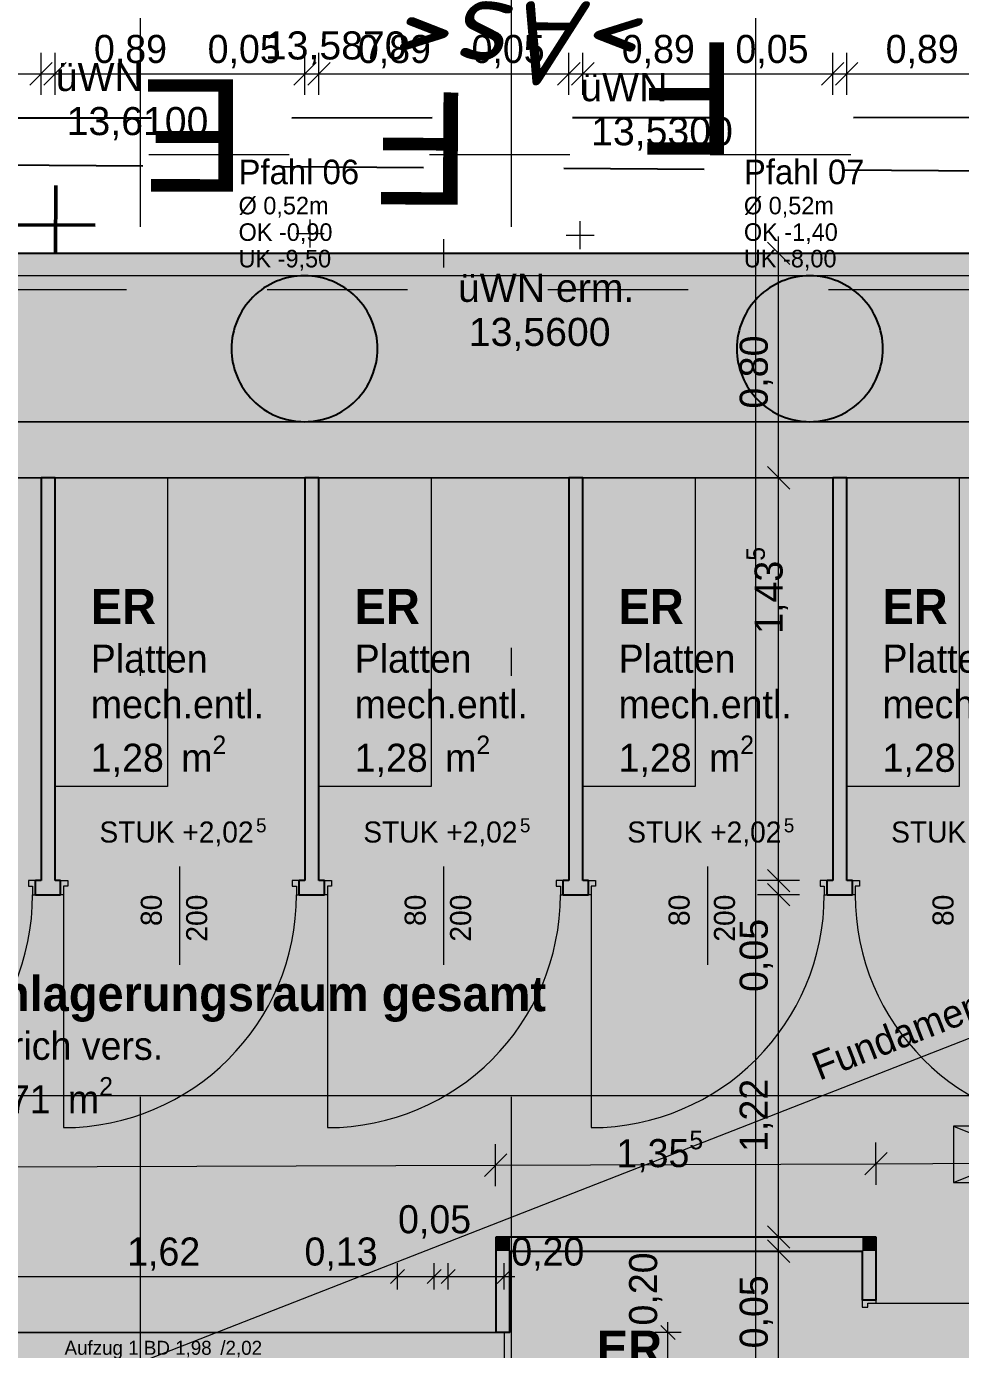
# Model space of a CAD drawing. Header units: metres. Extents: x -14 to 130, y -38 to 4.
# Drawn here: x 9.403 to 12.73, y -3.906 to 0.808 of the extents above; entities that cross this region are included whole.
import ezdxf

# ---------------------------------------------------------------- set-up
doc = ezdxf.new("R2010")
doc.units = ezdxf.units.M
doc.header["$MEASUREMENT"] = 0
for name, pattern in [('Schnittlinie', [0.006, 0.003, -0.0015, 0, -0.0015]), ('Strichlinie eng', [0.002, 0.0015, -0.0005]), ('Untersicht', [0.001, 0.0005, -0.0005])]:
    doc.linetypes.add(name, pattern=pattern)
for name, color, linetype in [('-1._KG PP_3_111 Bohrpfahl - ReGeBe', 7, 'Continuous'), ('-1._KG PP_3_111 Wand Aussen - Bohrpfahlwand 80', 7, 'Continuous'), ('-1._KG PP_3_120 Wand Innen tragend', 7, 'Continuous'), ('-1._KG PP_3_130 Wand Innen', 7, 'Continuous'), ('-1._KG PP_3_210 Decke', 7, 'Continuous'), ('-1._KG PP_3_220 Bodenaufbau', 7, 'Continuous'), ('-1._KG PP_3_270 Deckendurchbruchsymbol', 7, 'Continuous'), ('-1._KG PP_3_520 Fixeinbauten', 7, 'Continuous'), ('-1._KG PP_3_810 Raum', 7, 'Continuous'), ('-1._KG PP_3_851 Marker Schnitt', 7, 'Continuous'), ('-1._KG PP_3_910 Allgemein Lageplan Höhen', 7, 'Continuous'), ('-1._KG PP_3_950 Polierplan Bemaßung', 7, 'Continuous'), ('-1._KG PP_3_Bemaßen_Sperrmaß 2D', 7, 'Continuous'), ('-1._KG PP_3_Fernmeldewesen_Fernmeldekabel', 7, 'Continuous'), ('-1._KG PP_3_Fernmeldewesen_Fernmeldekabel_Signatur', 7, 'Continuous'), ('-1._KG PP_3_Gelände_Beschriftung Gelände', 7, 'Continuous'), ('-1._KG PP_3_Gelände_Geländepunkt', 7, 'Continuous'), ('-1._KG PP_3_Kataster Grenzen_Grundstücksgrenze', 7, 'Continuous'), ('-1._KG PP_3_Kataster Grenzpunkte_Grenzpunkt (GP) Hausecke_Kennzeichen', 7, 'Continuous'), ('-1._KG PP_3_Neubau_840 Baulinien', 7, 'Continuous'), ('-1._KG PP_3_Strom_Stromkabel', 7, 'Continuous')]:
    doc.layers.add(name, color=color, linetype=linetype)
doc.styles.add('ERSTELLTER_STIL_1', font='arial.ttf')
doc.styles.add('ERSTELLTER_STIL_2', font='isocpeur.ttf')
doc.styles.add('ERSTELLTER_STIL_5', font='')
doc.styles.add('ERSTELLTER_STIL_9', font='')
doc.styles.get('ERSTELLTER_STIL_5').set_extended_font_data('Eurostile')
doc.styles.get('ERSTELLTER_STIL_9').set_extended_font_data('Eurostile', bold=True)
doc.linetypes.add('GAS', pattern='A,0,[1,415_260415_PP_VA_1_2 -1 KG1.Shx,S=0.186508,R=0,X=0,Y=0],-26.5,0', length=26.5)
doc.linetypes.add('Grenze Grundstück', pattern='A,0,[2,415_260415_PP_VA_1_2 -1 KG1.Shx,S=0.00031746,R=0,X=0,Y=0],-0.04,0', length=0.04)

msp = doc.modelspace()

# ---------------------------------------------------------------- hatches: boundary and pattern name
at = {"layer": '-1._KG PP_3_111 Bohrpfahl - ReGeBe', "linetype": 'Continuous', "lineweight": 13, "true_color": 0x3f7f02}
for points in [[(10.1335, -0.3399, 0.414214), (10.3935, -0.5999, 0.414214), (10.6535, -0.3399, 0.414214), (10.3935, -0.0799, 0.414214)], [(11.9335, -0.3399, 0.414214), (12.1935, -0.5999, 0.414214), (12.4535, -0.3399, 0.414214), (12.1935, -0.0799, 0.414214)]]:
    msp.add_hatch(color=76, dxfattribs=at).paths.add_polyline_path(points)
at = {"layer": '-1._KG PP_3_111 Wand Aussen - Bohrpfahlwand 80', "linetype": 'Continuous', "lineweight": 13, "true_color": 0xaa6446}
msp.add_hatch(color=25, dxfattribs=at).paths.add_polyline_path([(1.0654, 0), (1.0654, -0.08), (1.3934, -0.08), (3.1933, -0.08), (4.9932, -0.08), (4.9938, -0.08), (6.793, -0.08), (6.794, -0.08), (8.5929, -0.08), (8.5935, -0.0799), (8.5941, -0.08), (10.3928, -0.08), (10.3935, -0.0799), (10.3942, -0.08), (12.1927, -0.08), (12.1935, -0.0799), (12.1943, -0.08), (13.9925, -0.08), (13.9935, -0.0799), (13.9945, -0.08), (15.505, -0.08), (15.505, 0)])
at = {"layer": '-1._KG PP_3_111 Wand Aussen - Bohrpfahlwand 80', "linetype": 'Continuous', "lineweight": 13, "true_color": 0x3f7f02}
for points in [[(1.0654, -0.08), (1.0654, -0.6), (15.505, -0.6), (15.505, -0.08), (13.9945, -0.08), (14.0608, -0.0887), (14.1235, -0.1147), (14.1773, -0.156), (14.2187, -0.2099), (14.2446, -0.2726), (14.2535, -0.3399), (14.2446, -0.4072), (14.2187, -0.4699), (14.1773, -0.5237), (14.1235, -0.565), (14.0608, -0.591), (13.9935, -0.5999), (13.9262, -0.591), (13.8635, -0.565), (13.8096, -0.5237), (13.7683, -0.4699), (13.7424, -0.4072), (13.7335, -0.3399), (13.7424, -0.2726), (13.7683, -0.2099), (13.8096, -0.156), (13.8635, -0.1147), (13.9262, -0.0887), (13.9925, -0.08), (12.1943, -0.08), (12.2608, -0.0887), (12.3235, -0.1147), (12.3773, -0.156), (12.4187, -0.2099), (12.4446, -0.2726), (12.4535, -0.3399), (12.4446, -0.4072), (12.4187, -0.4699), (12.3773, -0.5237), (12.3235, -0.5651), (12.2608, -0.591), (12.1935, -0.5999), (12.1262, -0.591), (12.0635, -0.5651), (12.0096, -0.5237), (11.9683, -0.4699), (11.9424, -0.4072), (11.9335, -0.3399), (11.9424, -0.2726), (11.9683, -0.2099), (12.0096, -0.156), (12.0635, -0.1147), (12.1262, -0.0887), (12.1927, -0.08), (10.3942, -0.08), (10.4608, -0.0888), (10.5235, -0.1147), (10.5773, -0.1561), (10.6187, -0.2099), (10.6446, -0.2726), (10.6535, -0.3399), (10.6446, -0.4072), (10.6187, -0.4699), (10.5773, -0.5238), (10.5235, -0.5651), (10.4608, -0.591), (10.3935, -0.5999), (10.3262, -0.591), (10.2635, -0.5651), (10.2096, -0.5238), (10.1683, -0.4699), (10.1424, -0.4072), (10.1335, -0.3399), (10.1424, -0.2726), (10.1683, -0.2099), (10.2096, -0.1561), (10.2635, -0.1147), (10.3262, -0.0888), (10.3928, -0.08), (8.5941, -0.08), (8.6608, -0.0888), (8.7235, -0.1148), (8.7773, -0.1561), (8.8187, -0.2099), (8.8446, -0.2726), (8.8535, -0.3399), (8.8446, -0.4072), (8.8187, -0.4699), (8.7773, -0.5238), (8.7235, -0.5651), (8.6608, -0.5911), (8.5935, -0.5999), (8.5262, -0.5911), (8.4635, -0.5651), (8.4096, -0.5238), (8.3683, -0.4699), (8.3424, -0.4072), (8.3335, -0.3399), (8.3424, -0.2726), (8.3683, -0.2099), (8.4096, -0.1561), (8.4635, -0.1148), (8.5262, -0.0888), (8.5929, -0.08), (6.794, -0.08), (6.8608, -0.0888), (6.9235, -0.1148), (6.9773, -0.1561), (7.0187, -0.2099), (7.0446, -0.2726), (7.0535, -0.3399), (7.0446, -0.4072), (7.0187, -0.4699), (6.9773, -0.5238), (6.9235, -0.5651), (6.8608, -0.5911), (6.7935, -0.5999), (6.7262, -0.5911), (6.6635, -0.5651), (6.6096, -0.5238), (6.5683, -0.4699), (6.5424, -0.4072), (6.5335, -0.3399), (6.5424, -0.2726), (6.5683, -0.2099), (6.6096, -0.1561), (6.6635, -0.1148), (6.7262, -0.0888), (6.793, -0.08), (4.9938, -0.08), (5.0608, -0.0888), (5.1235, -0.1148), (5.1773, -0.1561), (5.2187, -0.21), (5.2446, -0.2727), (5.2535, -0.34), (5.2446, -0.4072), (5.2187, -0.47), (5.1773, -0.5238), (5.1235, -0.5651), (5.0608, -0.5911), (4.9935, -0.6), (4.9262, -0.5911), (4.8635, -0.5651), (4.8096, -0.5238), (4.7683, -0.47), (4.7424, -0.4072), (4.7335, -0.34), (4.7424, -0.2727), (4.7683, -0.21), (4.8096, -0.1561), (4.8635, -0.1148), (4.9262, -0.0888), (4.9932, -0.08), (3.1937, -0.08), (3.2608, -0.0888), (3.3235, -0.1148), (3.3773, -0.1561), (3.4187, -0.21), (3.4446, -0.2727), (3.4535, -0.34), (3.4446, -0.4073), (3.4187, -0.47), (3.3773, -0.5238), (3.3235, -0.5651), (3.2608, -0.5911), (3.1935, -0.6), (3.1262, -0.5911), (3.0635, -0.5651), (3.0096, -0.5238), (2.9683, -0.47), (2.9424, -0.4073), (2.9335, -0.34), (2.9424, -0.2727), (2.9683, -0.21), (3.0096, -0.1561), (3.0635, -0.1148), (3.1262, -0.0888), (3.1933, -0.08), (1.3936, -0.08), (1.4608, -0.0888), (1.5235, -0.1148), (1.5773, -0.1561), (1.6187, -0.21), (1.6446, -0.2727), (1.6535, -0.34), (1.6446, -0.4073), (1.6187, -0.47), (1.5773, -0.5238), (1.5235, -0.5652), (1.4608, -0.5911), (1.3935, -0.6), (1.3262, -0.5911), (1.2635, -0.5652), (1.2096, -0.5238), (1.1683, -0.47), (1.1424, -0.4073), (1.1335, -0.34), (1.1424, -0.2727), (1.1683, -0.21), (1.2096, -0.1561), (1.2635, -0.1148), (1.3262, -0.0888), (1.3934, -0.08)], [(15.505, -0.6), (1.0654, -0.6), (1.0654, -0.8), (15.505, -0.8)]]:
    msp.add_hatch(color=76, dxfattribs=at).paths.add_polyline_path(points)
at = {"layer": '-1._KG PP_3_120 Wand Innen tragend', "linetype": 'Continuous', "lineweight": 13, "true_color": 0x3f7f02}
for points in [[(10.905, -3.845), (8.925, -3.845), (8.925, -4.045), (10.905, -4.045)], [(10.905, -4.045), (11.105, -4.045), (11.105, -3.845)], [(10.905, -3.845), (10.905, -4.045), (11.105, -3.845)]]:
    msp.add_hatch(color=76, dxfattribs=at).paths.add_polyline_path(points)
at = {"layer": '-1._KG PP_3_130 Wand Innen', "linetype": 'Continuous', "lineweight": 0, "true_color": 0x373737}
for points in [[(9.455, -0.8), (9.455, -2.235), (9.505, -2.235), (9.505, -0.8)], [(10.395, -0.8), (10.395, -2.235), (10.445, -2.235), (10.445, -0.8)], [(11.335, -0.8), (11.335, -2.235), (11.385, -2.235), (11.385, -0.8)], [(12.275, -0.8), (12.275, -2.235), (12.325, -2.235), (12.325, -0.8)], [(9.435, -2.285), (9.525, -2.285), (9.525, -2.235), (9.435, -2.235)], [(10.375, -2.285), (10.465, -2.285), (10.465, -2.235), (10.375, -2.235)], [(11.315, -2.285), (11.405, -2.285), (11.405, -2.235), (11.315, -2.235)], [(12.255, -2.285), (12.345, -2.285), (12.345, -2.235), (12.255, -2.235)], [(11.075, -3.555), (11.125, -3.555), (11.075, -3.505)], [(11.125, -3.505), (11.075, -3.505), (11.125, -3.555)], [(11.125, -3.555), (12.38, -3.555), (12.38, -3.505), (11.125, -3.505)], [(12.38, -3.555), (12.43, -3.505), (12.38, -3.505)], [(12.38, -3.555), (12.43, -3.555), (12.43, -3.505)], [(11.075, -3.555), (11.075, -3.845), (11.125, -3.845), (11.125, -3.555)], [(12.38, -3.555), (12.38, -3.73), (12.43, -3.73), (12.43, -3.555)]]:
    msp.add_hatch(color=250, dxfattribs=at).paths.add_polyline_path(points)
at = {"layer": '-1._KG PP_3_Gelände_Beschriftung Gelände', "linetype": 'Continuous', "lineweight": 0, "true_color": 0x060c00}
h = msp.add_hatch(color=98, dxfattribs=at)
h.paths.add_polyline_path([(0.6022, -0.6), (0.6319, -8.705), (5.625, -8.705), (5.625, -3.705), (8.725, -3.705), (8.725, -5.925), (8.925, -5.925), (8.925, -5.905), (9.105, -5.905), (9.105, -4.225), (10.725, -4.225), (10.725, -5.905), (10.905, -5.905), (10.905, -6.225), (12.425, -6.225), (12.425, -9.355), (15.32, -9.355), (15.32, -8.955), (18.3552, -8.955), (18.383, -0.6)])
h.paths.add_polyline_path([(1.4029, -0.8), (1.4029, -1.4), (0.8029, -1.4), (0.8029, -0.8)], flags=0)
h.paths.add_polyline_path([(17.5774, -2.893), (17.5774, -2.293), (18.1774, -2.293), (18.1774, -2.893)], flags=0)

# ---------------------------------------------------------------- linework, layer by layer
at = {"layer": '-1._KG PP_3_111 Bohrpfahl - ReGeBe', "color": 7, "linetype": 'Continuous', "lineweight": 25, "ltscale": 1000, "flags": 128}
for points in [[(10.1335, -0.3399, 0.414214), (10.3935, -0.5999, 0.414214), (10.6535, -0.3399, 0.414214), (10.3935, -0.0799, 0.414214)], [(11.9335, -0.3399, 0.414214), (12.1935, -0.5999, 0.414214), (12.4535, -0.3399, 0.414214), (12.1935, -0.0799, 0.414214)]]:
    msp.add_lwpolyline(points, format="xyb", close=True, dxfattribs=at)
at = {"layer": '-1._KG PP_3_111 Wand Aussen - Bohrpfahlwand 80', "color": 7, "linetype": 'Continuous', "lineweight": 13, "ltscale": 1000}
for p, q in [((10.3928, -0.08), (8.5941, -0.08)), ((12.1927, -0.08), (10.3942, -0.08)), ((13.9925, -0.08), (12.1943, -0.08))]:
    msp.add_line(p, q, dxfattribs=at)
at = {"layer": '-1._KG PP_3_111 Wand Aussen - Bohrpfahlwand 80', "color": 7, "linetype": 'Continuous', "lineweight": 18, "ltscale": 1000}
msp.add_line((1.0654, -0.6), (15.505, -0.6), dxfattribs=at)
at = {"layer": '-1._KG PP_3_111 Wand Aussen - Bohrpfahlwand 80', "color": 7, "linetype": 'Continuous', "lineweight": 13, "ltscale": 1000, "flags": 128}
msp.add_lwpolyline([(15.505, 0), (1.0654, 0)], dxfattribs=at)
at = {"layer": '-1._KG PP_3_111 Wand Aussen - Bohrpfahlwand 80', "color": 7, "linetype": 'Continuous', "lineweight": 18, "ltscale": 1000, "flags": 128}
msp.add_lwpolyline([(1.0654, -0.8), (15.505, -0.8)], dxfattribs=at)
at = {"layer": '-1._KG PP_3_120 Wand Innen tragend', "color": 7, "linetype": 'Continuous', "lineweight": 18, "ltscale": 1000, "flags": 128}
for points in [[(11.105, -3.845), (8.925, -3.845)], [(11.105, -3.845), (11.105, -4.045)]]:
    msp.add_lwpolyline(points, dxfattribs=at)
at = {"layer": '-1._KG PP_3_130 Wand Innen', "color": 7, "linetype": 'Continuous', "lineweight": 13, "ltscale": 1000}
for p, q in [((9.95, -2.535), (9.95, -2.185)), ((10.89, -2.535), (10.89, -2.185)), ((11.83, -2.535), (11.83, -2.185)), ((9.435, -2.235), (9.41, -2.235)), ((9.41, -2.235), (9.41, -2.255)), ((9.41, -2.255), (9.425, -2.255)), ((9.425, -2.255), (9.425, -2.285)), ((9.435, -2.285), (9.435, -2.235)), ((9.525, -2.235), (9.55, -2.235)), ((9.525, -2.285), (9.525, -2.235)), ((9.55, -2.255), (9.535, -2.255)), ((9.535, -2.255), (9.535, -2.285)), ((9.55, -2.235), (9.55, -2.255)), ((10.375, -2.235), (10.35, -2.235)), ((10.35, -2.235), (10.35, -2.255)), ((10.35, -2.255), (10.365, -2.255)), ((10.365, -2.255), (10.365, -2.285)), ((10.375, -2.285), (10.375, -2.235)), ((10.465, -2.235), (10.49, -2.235)), ((10.465, -2.285), (10.465, -2.235)), ((10.49, -2.255), (10.475, -2.255)), ((10.475, -2.255), (10.475, -2.285)), ((10.49, -2.235), (10.49, -2.255)), ((11.315, -2.235), (11.29, -2.235)), ((11.29, -2.235), (11.29, -2.255)), ((11.29, -2.255), (11.305, -2.255)), ((11.305, -2.255), (11.305, -2.285)), ((11.315, -2.285), (11.315, -2.235)), ((11.405, -2.235), (11.43, -2.235)), ((11.405, -2.285), (11.405, -2.235)), ((11.43, -2.255), (11.415, -2.255)), ((11.415, -2.255), (11.415, -2.285)), ((11.43, -2.235), (11.43, -2.255)), ((12.255, -2.235), (12.23, -2.235)), ((12.23, -2.235), (12.23, -2.255)), ((12.23, -2.255), (12.245, -2.255)), ((12.245, -2.255), (12.245, -2.285)), ((12.255, -2.285), (12.255, -2.235)), ((12.345, -2.235), (12.37, -2.235)), ((12.345, -2.285), (12.345, -2.235)), ((12.37, -2.255), (12.355, -2.255)), ((12.355, -2.255), (12.355, -2.285)), ((12.37, -2.235), (12.37, -2.255)), ((9.425, -2.285), (9.435, -2.285)), ((9.535, -2.285), (9.525, -2.285)), ((9.535, -2.285), (9.535, -3.115)), ((10.365, -2.285), (10.375, -2.285)), ((10.475, -2.285), (10.465, -2.285)), ((10.475, -2.285), (10.475, -3.115)), ((11.305, -2.285), (11.315, -2.285)), ((11.415, -2.285), (11.405, -2.285)), ((11.415, -2.285), (11.415, -3.115)), ((12.245, -2.285), (12.255, -2.285)), ((12.355, -2.285), (12.345, -2.285)), ((12.38, -3.73), (12.38, -3.755)), ((12.43, -3.73), (12.38, -3.73)), ((12.38, -3.755), (12.4, -3.755)), ((12.4, -3.755), (12.4, -3.74)), ((12.4, -3.74), (12.43, -3.74)), ((12.43, -3.74), (12.43, -3.73)), ((12.43, -3.74), (13.26, -3.74))]:
    msp.add_line(p, q, dxfattribs=at)
at = {"layer": '-1._KG PP_3_130 Wand Innen', "color": 7, "linetype": 'Continuous', "lineweight": 25, "ltscale": 1000}
for p, q in [((9.435, -2.285), (9.435, -2.235)), ((9.435, -2.285), (9.435, -2.235)), ((9.435, -2.285), (9.435, -2.235)), ((9.525, -2.285), (9.525, -2.235)), ((9.525, -2.285), (9.525, -2.235)), ((9.525, -2.285), (9.525, -2.235)), ((10.375, -2.285), (10.375, -2.235)), ((10.375, -2.285), (10.375, -2.235)), ((10.375, -2.285), (10.375, -2.235)), ((10.465, -2.285), (10.465, -2.235)), ((10.465, -2.285), (10.465, -2.235)), ((10.465, -2.285), (10.465, -2.235)), ((11.315, -2.285), (11.315, -2.235)), ((11.315, -2.285), (11.315, -2.235)), ((11.315, -2.285), (11.315, -2.235)), ((11.405, -2.285), (11.405, -2.235)), ((11.405, -2.285), (11.405, -2.235)), ((11.405, -2.285), (11.405, -2.235)), ((12.255, -2.285), (12.255, -2.235)), ((12.255, -2.285), (12.255, -2.235)), ((12.255, -2.285), (12.255, -2.235)), ((12.345, -2.285), (12.345, -2.235)), ((12.345, -2.285), (12.345, -2.235)), ((12.345, -2.285), (12.345, -2.235)), ((12.43, -3.73), (12.38, -3.73)), ((12.43, -3.73), (12.38, -3.73)), ((12.43, -3.73), (12.38, -3.73))]:
    msp.add_line(p, q, dxfattribs=at)
at = {"layer": '-1._KG PP_3_130 Wand Innen', "color": 7, "linetype": 'Continuous', "lineweight": 25, "ltscale": 1000, "flags": 128}
for points in [[(9.455, -0.8), (9.455, -2.235)], [(9.505, -0.8), (9.455, -0.8)], [(9.505, -2.235), (9.505, -0.8)], [(10.395, -0.8), (10.395, -2.235)], [(10.445, -0.8), (10.395, -0.8)], [(10.445, -2.235), (10.445, -0.8)], [(11.335, -0.8), (11.335, -2.235)], [(11.385, -0.8), (11.335, -0.8)], [(11.385, -2.235), (11.385, -0.8)], [(12.275, -0.8), (12.275, -2.235)], [(12.325, -0.8), (12.275, -0.8)], [(12.325, -2.235), (12.325, -0.8)], [(9.455, -2.235), (9.435, -2.235)], [(9.525, -2.235), (9.505, -2.235)], [(10.395, -2.235), (10.375, -2.235)], [(10.465, -2.235), (10.445, -2.235)], [(11.335, -2.235), (11.315, -2.235)], [(11.405, -2.235), (11.385, -2.235)], [(12.275, -2.235), (12.255, -2.235)], [(12.345, -2.235), (12.325, -2.235)], [(9.435, -2.285), (9.525, -2.285)], [(10.375, -2.285), (10.465, -2.285)], [(11.315, -2.285), (11.405, -2.285)], [(12.255, -2.285), (12.345, -2.285)], [(11.075, -3.505), (11.075, -3.555)], [(12.38, -3.505), (11.075, -3.505)], [(12.43, -3.505), (12.38, -3.505)], [(12.43, -3.73), (12.43, -3.505)], [(11.075, -3.555), (11.075, -3.845)], [(11.125, -3.555), (12.38, -3.555)], [(11.125, -3.845), (11.125, -3.555)], [(12.38, -3.555), (12.38, -3.73)], [(11.125, -3.845), (11.075, -3.845)]]:
    msp.add_lwpolyline(points, dxfattribs=at)
at = {"layer": '-1._KG PP_3_130 Wand Innen', "color": 7, "linetype": 'Continuous', "lineweight": 13, "ltscale": 1000}
for centre, start, end in [((8.595, -2.285), 270, 0), ((9.535, -2.285), 270, 0), ((10.475, -2.285), 270, 0), ((11.415, -2.285), 270, 0), ((13.185, -2.285), 180, 270), ((12.43, -3.74), 270, 0)]:
    msp.add_arc(centre, 0.83, start, end, dxfattribs=at)
at = {"layer": '-1._KG PP_3_210 Decke', "color": 7, "linetype": 'Untersicht', "lineweight": 13, "ltscale": 1000, "true_color": 0xf4f4f4, "flags": 128}
msp.add_lwpolyline([(12.76, -0.13), (8.925, -0.13), (8.925, -4.045), (10.905, -4.045), (10.905, -6.045), (15.32, -6.045), (15.32, -3.11)], dxfattribs=at)
at = {"layer": '-1._KG PP_3_220 Bodenaufbau', "color": 7, "linetype": 'Continuous', "lineweight": 18, "ltscale": 1000, "flags": 128}
msp.add_lwpolyline([(3.815, -0.8), (3.815, -1.965), (0.8072, -1.965), (0.8312, -8.5021), (0.8312, -8.505), (5.425, -8.505), (5.425, -3.505), (8.925, -3.505), (8.925, -3.845), (11.105, -3.845), (11.105, -6.225), (15.12, -6.225), (15.12, -8.955), (18.1552, -8.955), (18.1754, -2.893), (17.5774, -2.893), (17.5774, -2.293), (18.1774, -2.293), (18.1824, -0.8)], close=True, dxfattribs=at)
at = {"layer": '-1._KG PP_3_270 Deckendurchbruchsymbol', "color": 7, "linetype": 'Strichlinie eng', "lineweight": 13, "ltscale": 1000}
for p, q in [((12.705, -3.31), (13.205, -3.11)), ((12.705, -3.11), (13.205, -3.31))]:
    msp.add_line(p, q, dxfattribs=at)
at = {"layer": '-1._KG PP_3_270 Deckendurchbruchsymbol', "color": 7, "linetype": 'Strichlinie eng', "lineweight": 13, "ltscale": 1000, "flags": 128}
msp.add_lwpolyline([(13.205, -3.31), (13.205, -3.11), (12.705, -3.11), (12.705, -3.31)], close=True, dxfattribs=at)
at = {"layer": '-1._KG PP_3_520 Fixeinbauten', "color": 8, "linetype": 'Continuous', "lineweight": 13, "ltscale": 1000, "flags": 128}
for points in [[(9.905, -0.8), (9.905, -1.9), (9.505, -1.9), (9.505, -0.8)], [(10.845, -0.8), (10.845, -1.9), (10.445, -1.9), (10.445, -0.8)], [(11.785, -0.8), (11.785, -1.9), (11.385, -1.9), (11.385, -0.8)], [(12.725, -0.8), (12.725, -1.9), (12.325, -1.9), (12.325, -0.8)]]:
    msp.add_lwpolyline(points, close=True, dxfattribs=at)
at = {"layer": '-1._KG PP_3_851 Marker Schnitt', "color": 7, "linetype": 'Schnittlinie', "lineweight": 13, "ltscale": 1000}
for p, q in [((9.8079, 3.0949), (9.8079, -11.7)), ((11.13, 3.0949), (11.13, -5.7741))]:
    msp.add_line(p, q, dxfattribs=at)
at = {"layer": '-1._KG PP_3_910 Allgemein Lageplan Höhen', "color": 7, "linetype": 'Continuous', "lineweight": 13, "ltscale": 1000}
for p, q in [((9.5075, 0.0511), (9.5075, 0.1511)), ((9.4575, 0.1011), (9.5575, 0.1011)), ((10.4135, 0.0206), (10.4135, 0.1206)), ((11.3757, 0.0148), (11.3757, 0.1148)), ((10.3635, 0.0706), (10.4635, 0.0706)), ((11.3257, 0.0648), (11.4257, 0.0648))]:
    msp.add_line(p, q, dxfattribs=at)
at = {"layer": '-1._KG PP_3_910 Allgemein Lageplan Höhen', "color": 190, "linetype": 'Continuous', "lineweight": 0, "ltscale": 1000, "true_color": 0x9900ff}
for p, q in [((10.89, -0.05), (10.89, 0.05)), ((10.84, 0), (10.94, 0))]:
    msp.add_line(p, q, dxfattribs=at)
at = {"layer": '-1._KG PP_3_Bemaßen_Sperrmaß 2D', "color": 5, "linetype": 'GAS', "lineweight": 0, "ltscale": 1000}
for p, q in [((12, 3), (12, -36)), ((-1.5, 0), (21, 0)), ((-1.5, -3), (21, -3))]:
    msp.add_line(p, q, dxfattribs=at)
at = {"layer": '-1._KG PP_3_Fernmeldewesen_Fernmeldekabel', "color": 7, "linetype": 'Untersicht', "lineweight": 25, "ltscale": 1000}
for p, q in [((22.8486, 0.4898), (-0.2913, 0.4754)), ((13.8176, 0.2868), (-0.0132, 0.3703))]:
    msp.add_line(p, q, dxfattribs=at)
at = {"layer": '-1._KG PP_3_Gelände_Beschriftung Gelände', "color": 7, "linetype": 'Continuous', "lineweight": 13, "ltscale": 1000, "true_color": 0xf4f4f4, "flags": 128}
msp.add_lwpolyline([(0.6022, -0.6), (0.6319, -8.705), (5.625, -8.705), (5.625, -3.705), (8.725, -3.705), (8.725, -5.925), (8.925, -5.925), (8.925, -5.905), (9.105, -5.905), (9.105, -4.225), (10.725, -4.225), (10.725, -5.905), (10.905, -5.905), (10.905, -6.225), (12.425, -6.225), (12.425, -9.355), (15.32, -9.355), (15.32, -8.955), (18.3552, -8.955), (18.383, -0.6)], close=True, dxfattribs=at)
at = {"layer": '-1._KG PP_3_Gelände_Geländepunkt', "color": 7, "linetype": 'Continuous', "lineweight": 50, "ltscale": 1000}
for p, q in [((9.5081, 0.2411), (9.507, -0.0003)), ((9.3675, 0.1018), (9.6475, 0.1005))]:
    msp.add_line(p, q, dxfattribs=at)
at = {"layer": '-1._KG PP_3_Kataster Grenzen_Grundstücksgrenze', "color": 8, "linetype": 'Continuous', "lineweight": 13, "ltscale": 1000}
msp.add_line((0.12, 0), (14.91, -0.0004), dxfattribs=at)
at = {"layer": '-1._KG PP_3_Kataster Grenzpunkte_Grenzpunkt (GP) Hausecke_Kennzeichen', "color": 6, "linetype": 'Continuous', "lineweight": 13, "ltscale": 1000, "true_color": 0xfb02fe}
for p, q in [((9.455, 0.5645), (9.455, 0.7145)), ((9.505, 0.5645), (9.505, 0.7145)), ((10.395, 0.5645), (10.395, 0.7145)), ((10.445, 0.5645), (10.445, 0.7145)), ((11.335, 0.5645), (11.335, 0.7145)), ((11.385, 0.5645), (11.385, 0.7145)), ((12.275, 0.5645), (12.275, 0.7145)), ((12.325, 0.5645), (12.325, 0.7145)), ((9.495, 0.6795), (9.415, 0.5995)), ((9.545, 0.6795), (9.465, 0.5995)), ((10.435, 0.6795), (10.355, 0.5995)), ((10.485, 0.6795), (10.405, 0.5995)), ((11.375, 0.6795), (11.295, 0.5995)), ((11.425, 0.6795), (11.345, 0.5995)), ((12.315, 0.6795), (12.235, 0.5995)), ((12.365, 0.6795), (12.285, 0.5995)), ((8.565, 0.6395), (9.455, 0.6395)), ((9.455, 0.6395), (9.505, 0.6395)), ((9.505, 0.6395), (10.395, 0.6395)), ((10.395, 0.6395), (10.445, 0.6395)), ((10.445, 0.6395), (11.335, 0.6395)), ((11.335, 0.6395), (11.385, 0.6395)), ((11.385, 0.6395), (12.275, 0.6395)), ((12.275, 0.6395), (12.325, 0.6395)), ((12.325, 0.6395), (13.215, 0.6395)), ((12.0822, 0), (12.0822, 0.06)), ((12.1572, 0), (12.0072, 0)), ((12.1222, -0.04), (12.0422, 0.04)), ((12.0822, -0.8), (12.0822, 0)), ((12.1572, -0.8), (12.0072, -0.8)), ((12.0422, -0.76), (12.1222, -0.84)), ((12.0822, -2.235), (12.0822, -0.8)), ((12.0422, -2.195), (12.1222, -2.275)), ((12.1572, -2.235), (12.0072, -2.235)), ((12.0422, -2.245), (12.1222, -2.325)), ((12.0822, -2.285), (12.0822, -2.235)), ((12.1572, -2.285), (12.0072, -2.285)), ((12.0822, -3.505), (12.0822, -2.285)), ((11.0743, -3.3235), (11.0738, -3.1735)), ((12.4689, -3.2034), (12.3892, -3.2837)), ((12.4293, -3.3185), (12.4288, -3.1685)), ((8.9241, -3.2564), (11.0741, -3.2485)), ((11.1139, -3.2084), (11.0342, -3.2887)), ((11.0741, -3.2485), (12.429, -3.2435)), ((12.429, -3.2435), (13.949, -3.238)), ((12.0422, -3.465), (12.1222, -3.545)), ((12.1572, -3.505), (12.0072, -3.505)), ((12.0422, -3.515), (12.1222, -3.595)), ((12.0822, -3.555), (12.0822, -3.505)), ((12.1572, -3.555), (12.0072, -3.555)), ((12.0822, -4.765), (12.0822, -3.555))]:
    msp.add_line(p, q, dxfattribs=at)
at = {"layer": '-1._KG PP_3_Kataster Grenzpunkte_Grenzpunkt (GP) Hausecke_Kennzeichen', "color": 7, "linetype": 'Continuous', "lineweight": 13, "ltscale": 1000}
msp.add_line((9.105, -4.225), (18.383, -0.6), dxfattribs=at)
at = {"layer": '-1._KG PP_3_Kataster Grenzpunkte_Grenzpunkt (GP) Hausecke_Kennzeichen', "color": 76, "linetype": 'Continuous', "lineweight": 13, "ltscale": 1000, "true_color": 0x3f7f02}
for p, q in [((10.75, -3.62), (10.7, -3.67)), ((10.725, -3.6919), (10.725, -3.5981)), ((10.88, -3.62), (10.83, -3.67)), ((10.855, -3.6919), (10.855, -3.5981)), ((10.93, -3.62), (10.88, -3.67)), ((10.905, -3.6919), (10.905, -3.5981)), ((11.08, -3.67), (11.13, -3.62)), ((11.105, -3.6919), (11.105, -3.5981)), ((9.105, -3.645), (10.725, -3.645)), ((10.725, -3.645), (10.855, -3.645)), ((10.855, -3.645), (10.905, -3.645)), ((10.905, -3.645), (11.105, -3.645)), ((11.105, -3.645), (11.1425, -3.645)), ((11.6883, -3.845), (11.6883, -3.8075)), ((11.7352, -3.845), (11.6414, -3.845)), ((11.7133, -3.87), (11.6633, -3.82)), ((11.6883, -4.045), (11.6883, -3.845))]:
    msp.add_line(p, q, dxfattribs=at)
at = {"layer": '-1._KG PP_3_Neubau_840 Baulinien', "color": 1, "linetype": 'Continuous', "lineweight": 25, "ltscale": 1000, "true_color": 0xfb0106, "flags": 128}
msp.add_lwpolyline([(-3.9335, 0.0223), (0, 0), (18.985, 0), (22.8486, -0.0032)], dxfattribs=at)
at = {"layer": '-1._KG PP_3_Neubau_840 Baulinien', "color": 76, "linetype": 'Grenze Grundstück', "lineweight": 13, "ltscale": 1000, "true_color": 0x3f7f02, "flags": 128}
msp.add_lwpolyline([(0, -0.0002), (18.985, -0.0012), (18.935, -15), (18.9, -21.365), (18.85, -31.325), (0.0665, -34.0269), (0.065, -21.365), (0.055, -15)], close=True, dxfattribs=at)
at = {"layer": '-1._KG PP_3_Strom_Stromkabel', "color": 7, "linetype": 'Untersicht', "lineweight": 13, "ltscale": 1000}
msp.add_line((15.339, 0.349), (9.188, 0.3517), dxfattribs=at)

# ---------------------------------------------------------------- texts
at = {"layer": '-1._KG PP_3_130 Wand Innen', "color": 7, "linetype": 'Continuous', "lineweight": 13, "attachment_point": 9, "style": 'ERSTELLTER_STIL_5'}
for s, insert, char_height in [('\\A1;{\\pqr;\\pt0;\\fEurostile|b0|i0|c0|p0;\\W1.000000;STUK +2,02}', (10.2122, -2.1132), 0.075), ('\\A1;{\\pqr;\\pt0;\\fEurostile|b0|i0|c0|p0;\\W1.000000;5}', (10.2582, -2.0636), 0.05), ('\\A1;{\\pqr;\\pt0;\\fEurostile|b0|i0|c0|p0;\\W1.000000;STUK +2,02}', (11.1522, -2.1132), 0.075), ('\\A1;{\\pqr;\\pt0;\\fEurostile|b0|i0|c0|p0;\\W1.000000;5}', (11.1982, -2.0636), 0.05), ('\\A1;{\\pqr;\\pt0;\\fEurostile|b0|i0|c0|p0;\\W1.000000;STUK +2,02}', (12.0922, -2.1132), 0.075), ('\\A1;{\\pqr;\\pt0;\\fEurostile|b0|i0|c0|p0;\\W1.000000;5}', (12.1382, -2.0636), 0.05), ('\\A1;{\\pqr;\\pt0;\\fEurostile|b0|i0|c0|p0;\\W1.000000;STUK +2,02}', (13.0322, -2.1132), 0.075)]:
    msp.add_mtext(s, dxfattribs=dict(at, insert=insert, char_height=char_height))
at = {"layer": '-1._KG PP_3_130 Wand Innen', "color": 7, "linetype": 'Continuous', "lineweight": 13, "char_height": 0.075, "attachment_point": 9, "rotation": 90, "style": 'ERSTELLTER_STIL_5'}
for s, insert in [('\\A1;{\\pqr;\\pt0;\\fEurostile|b0|i0|c0|p0;\\W1.000000;80}', (9.8864, -2.285)), ('\\A1;{\\pqr;\\pt0;\\fEurostile|b0|i0|c0|p0;\\W1.000000;200}', (10.048, -2.285)), ('\\A1;{\\pqr;\\pt0;\\fEurostile|b0|i0|c0|p0;\\W1.000000;80}', (10.8264, -2.285)), ('\\A1;{\\pqr;\\pt0;\\fEurostile|b0|i0|c0|p0;\\W1.000000;200}', (10.988, -2.285)), ('\\A1;{\\pqr;\\pt0;\\fEurostile|b0|i0|c0|p0;\\W1.000000;80}', (11.7664, -2.285)), ('\\A1;{\\pqr;\\pt0;\\fEurostile|b0|i0|c0|p0;\\W1.000000;200}', (11.928, -2.285)), ('\\A1;{\\pqr;\\pt0;\\fEurostile|b0|i0|c0|p0;\\W1.000000;80}', (12.7064, -2.285))]:
    msp.add_mtext(s, dxfattribs=dict(at, insert=insert))
at = {"layer": '-1._KG PP_3_220 Bodenaufbau', "color": 7, "linetype": 'Continuous', "lineweight": 13, "insert": (10.1847, 0.4198), "char_height": 0.4, "attachment_point": 4, "rotation": 179.9747, "style": 'ERSTELLTER_STIL_1'}
msp.add_mtext('\\A1;{\\pql;\\fArial|b0|i0|c0|p0;\\W1.000000;E}', dxfattribs=at)
at = {"layer": '-1._KG PP_3_270 Deckendurchbruchsymbol', "color": 1, "linetype": 'Continuous', "lineweight": 0, "insert": (9.9029, -3.9395), "char_height": 0.05, "attachment_point": 8, "style": 'ERSTELLTER_STIL_5'}
msp.add_mtext('\\A1;{\\pqc;\\pt0;\\fEurostile|b0|i0|c0|p0;\\W1.000000;Aufzug 1 BD 1,98\\fEurostile|b0|i0|c0|p0;\\W1.000000;\\A1{\\H.66x;\\S^  ;}\\fEurostile|b0|i0|c0|p0;\\W1.000000; /2,02\\fEurostile|b0|i0|c0|p0;\\W1.000000;\\A1{\\H.66x;\\S^  ;}\\fEurostile|b0|i0|c0|p0;\\W1.000000;\\fEurostile|b0|i0|c0|p0;\\W1.000000;\\A1{\\H.66x;\\S^  ;}}', dxfattribs=at)
at = {"layer": '-1._KG PP_3_810 Raum', "color": 7, "linetype": 'Continuous', "lineweight": 13, "attachment_point": 1}
for s, insert, char_height, style in [('\\A1;{\\pql;\\pt0;\\fEurostile|b1|i0|c0|p0;\\W1.000000;ER}', (9.6323, -1.1956), 0.125, 'ERSTELLTER_STIL_9'), ('\\A1;{\\pql;\\pt0;\\fEurostile|b1|i0|c0|p0;\\W1.000000;ER}', (10.5723, -1.1956), 0.125, 'ERSTELLTER_STIL_9'), ('\\A1;{\\pql;\\pt0;\\fEurostile|b1|i0|c0|p0;\\W1.000000;ER}', (11.5123, -1.1956), 0.125, 'ERSTELLTER_STIL_9'), ('\\A1;{\\pql;\\pt0;\\fEurostile|b1|i0|c0|p0;\\W1.000000;ER}', (12.4523, -1.1956), 0.125, 'ERSTELLTER_STIL_9'), ('\\A1;{\\pql;\\pt0;\\fEurostile|b0|i0|c0|p0;\\W1.000000;Platten}', (9.6323, -1.3941), 0.1, 'ERSTELLTER_STIL_5'), ('\\A1;{\\pql;\\pt0;\\fEurostile|b0|i0|c0|p0;\\W1.000000;Platten}', (10.5723, -1.3941), 0.1, 'ERSTELLTER_STIL_5'), ('\\A1;{\\pql;\\pt0;\\fEurostile|b0|i0|c0|p0;\\W1.000000;Platten}', (11.5123, -1.3941), 0.1, 'ERSTELLTER_STIL_5'), ('\\A1;{\\pql;\\pt0;\\fEurostile|b0|i0|c0|p0;\\W1.000000;Platten}', (12.4523, -1.3941), 0.1, 'ERSTELLTER_STIL_5'), ('\\A1;{\\pql;\\pt0;\\fEurostile|b0|i0|c0|p0;\\W1.000000;mech.entl.}', (9.6323, -1.5566), 0.1, 'ERSTELLTER_STIL_5'), ('\\A1;{\\pql;\\pt0;\\fEurostile|b0|i0|c0|p0;\\W1.000000;mech.entl.}', (10.5723, -1.5566), 0.1, 'ERSTELLTER_STIL_5'), ('\\A1;{\\pql;\\pt0;\\fEurostile|b0|i0|c0|p0;\\W1.000000;mech.entl.}', (11.5123, -1.5566), 0.1, 'ERSTELLTER_STIL_5'), ('\\A1;{\\pql;\\pt0;\\fEurostile|b0|i0|c0|p0;\\W1.000000;mech.entl.}', (12.4523, -1.5566), 0.1, 'ERSTELLTER_STIL_5'), ('\\A1;{\\pql;\\pt0,0.05;\\fEurostile|b0|i0|c0|p0;\\W1.000000;1,28\\fEurostile|b0|i0|c0|p0;\\W1.000000;\\A1{\\H.66x;\\S^  ;}\\fEurostile|b0|i0|c0|p0;\\W1.000000; m\\fEurostile|b0|i0|c0|p0;\\W1.000000;\\A1{\\H.66x;\\S2^  ;}}', (9.6323, -1.7181), 0.1, 'ERSTELLTER_STIL_5'), ('\\A1;{\\pql;\\pt0,0.05;\\fEurostile|b0|i0|c0|p0;\\W1.000000;1,28\\fEurostile|b0|i0|c0|p0;\\W1.000000;\\A1{\\H.66x;\\S^  ;}\\fEurostile|b0|i0|c0|p0;\\W1.000000; m\\fEurostile|b0|i0|c0|p0;\\W1.000000;\\A1{\\H.66x;\\S2^  ;}}', (10.5723, -1.7181), 0.1, 'ERSTELLTER_STIL_5'), ('\\A1;{\\pql;\\pt0,0.05;\\fEurostile|b0|i0|c0|p0;\\W1.000000;1,28\\fEurostile|b0|i0|c0|p0;\\W1.000000;\\A1{\\H.66x;\\S^  ;}\\fEurostile|b0|i0|c0|p0;\\W1.000000; m\\fEurostile|b0|i0|c0|p0;\\W1.000000;\\A1{\\H.66x;\\S2^  ;}}', (11.5123, -1.7181), 0.1, 'ERSTELLTER_STIL_5'), ('\\A1;{\\pql;\\pt0,0.05;\\fEurostile|b0|i0|c0|p0;\\W1.000000;1,28\\fEurostile|b0|i0|c0|p0;\\W1.000000;\\A1{\\H.66x;\\S^  ;}\\fEurostile|b0|i0|c0|p0;\\W1.000000; m\\fEurostile|b0|i0|c0|p0;\\W1.000000;\\A1{\\H.66x;\\S2^  ;}}', (12.4523, -1.7181), 0.1, 'ERSTELLTER_STIL_5'), ('\\A1;{\\pql;\\pt0;\\fEurostile|b1|i0|c0|p0;\\W1.000000;Einlagerungsraum gesamt}', (9.1546, -2.575), 0.125, 'ERSTELLTER_STIL_9'), ('\\A1;{\\pql;\\pt0;\\fEurostile|b0|i0|c0|p0;\\W1.000000;Estrich vers.}', (9.1546, -2.7734), 0.1, 'ERSTELLTER_STIL_5'), ('\\A1;{\\pql;\\pt0,0.05;\\fEurostile|b0|i0|c0|p0;\\W1.000000;68,71\\fEurostile|b0|i0|c0|p0;\\W1.000000;\\A1{\\H.66x;\\S^  ;}\\fEurostile|b0|i0|c0|p0;\\W1.000000; m\\fEurostile|b0|i0|c0|p0;\\W1.000000;\\A1{\\H.66x;\\S2^  ;}}', (9.1546, -2.9349), 0.1, 'ERSTELLTER_STIL_5'), ('\\A1;{\\pql;\\pt0;\\fEurostile|b1|i0|c0|p0;\\W1.000000;ER}', (11.4348, -3.8381), 0.125, 'ERSTELLTER_STIL_9')]:
    msp.add_mtext(s, dxfattribs=dict(at, insert=insert, char_height=char_height, style=style))
at = {"layer": '-1._KG PP_3_910 Allgemein Lageplan Höhen', "color": 7, "linetype": 'Continuous', "lineweight": 13, "char_height": 0.1, "attachment_point": 1, "style": 'ERSTELLTER_STIL_1'}
for s, insert in [('\\A1;{\\pql;\\fArial|b0|i0|c0|p0;\\W1.000000; 13,5870}', (10.2135, 0.7906)), ('\\A1;{\\pql;\\fArial|b0|i0|c0|p0;\\W1.000000;üWN}', (9.5075, 0.6783)), ('\\A1;{\\pql;\\fArial|b0|i0|c0|p0;\\W1.000000;üWN}', (11.3757, 0.642)), ('\\A1;{\\pql;\\fArial|b0|i0|c0|p0;\\W1.000000; 13,6100}', (9.5075, 0.5211)), ('\\A1;{\\pql;\\fArial|b0|i0|c0|p0;\\W1.000000; 13,5300}', (11.3757, 0.4848))]:
    msp.add_mtext(s, dxfattribs=dict(at, insert=insert))
at = {"layer": '-1._KG PP_3_910 Allgemein Lageplan Höhen', "color": 190, "linetype": 'Continuous', "lineweight": 0, "true_color": 0x9900ff, "char_height": 0.1, "attachment_point": 1, "style": 'ERSTELLTER_STIL_1'}
for s, insert in [('\\A1;{\\pql;\\fArial|b0|i0|c0|p0;\\W1.000000;üWN erm.}', (10.94, -0.0729)), ('\\A1;{\\pql;\\fArial|b0|i0|c0|p0;\\W1.000000; 13,5600}', (10.94, -0.23))]:
    msp.add_mtext(s, dxfattribs=dict(at, insert=insert))
at = {"layer": '-1._KG PP_3_950 Polierplan Bemaßung', "color": 6, "linetype": 'Continuous', "lineweight": 13, "true_color": 0xfb02fe, "char_height": 0.1, "width": 0.306373, "attachment_point": 7, "style": 'ERSTELLTER_STIL_5'}
for s, insert in [('\\A1;{\\pql;\\fEurostile|b0|i0|c0|p0;\\W1.000000;0,89}', (9.6436, 0.6595)), ('\\A1;{\\pql;\\fEurostile|b0|i0|c0|p0;\\W1.000000;0,05}', (10.0486, 0.6595)), ('\\A1;{\\pql;\\fEurostile|b0|i0|c0|p0;\\W1.000000;0,89}', (10.5836, 0.6595)), ('\\A1;{\\pql;\\fEurostile|b0|i0|c0|p0;\\W1.000000;0,05}', (10.9886, 0.6595)), ('\\A1;{\\pql;\\fEurostile|b0|i0|c0|p0;\\W1.000000;0,89}', (11.5236, 0.6595)), ('\\A1;{\\pql;\\fEurostile|b0|i0|c0|p0;\\W1.000000;0,05}', (11.9286, 0.6595)), ('\\A1;{\\pql;\\fEurostile|b0|i0|c0|p0;\\W1.000000;0,89}', (12.4636, 0.6595))]:
    msp.add_mtext(s, dxfattribs=dict(at, insert=insert))
at = {"layer": '-1._KG PP_3_950 Polierplan Bemaßung', "color": 6, "linetype": 'Continuous', "lineweight": 13, "true_color": 0xfb02fe, "char_height": 0.1, "width": 0.306373, "attachment_point": 7, "rotation": 90, "style": 'ERSTELLTER_STIL_5'}
for s, insert in [('\\A1;{\\pql;\\fEurostile|b0|i0|c0|p0;\\W1.000000;0,80}', (12.0622, -0.5532)), ('\\A1;{\\pql;\\fEurostile|b0|i0|c0|p0;\\W1.000000;0,05}', (12.0622, -2.6314)), ('\\A1;{\\pql;\\fEurostile|b0|i0|c0|p0;\\W1.000000;1,22}', (12.0622, -3.2014)), ('\\A1;{\\pql;\\fEurostile|b0|i0|c0|p0;\\W1.000000;0,05}', (12.0622, -3.9014))]:
    msp.add_mtext(s, dxfattribs=dict(at, insert=insert))
at = {"layer": '-1._KG PP_3_950 Polierplan Bemaßung', "color": 76, "linetype": 'Continuous', "lineweight": 13, "true_color": 0x3f7f02, "char_height": 0.1, "width": 0.306373, "attachment_point": 7, "style": 'ERSTELLTER_STIL_5'}
for s, insert in [('\\A1;{\\pql;\\fEurostile|b0|i0|c0|p0;\\W1.000000;0,05}', (10.7268, -3.51)), ('\\A1;{\\pql;\\fEurostile|b0|i0|c0|p0;\\W1.000000;1,62}', (9.7618, -3.625)), ('\\A1;{\\pql;\\fEurostile|b0|i0|c0|p0;\\W1.000000;0,13}', (10.3936, -3.625)), ('\\A1;{\\pql;\\fEurostile|b0|i0|c0|p0;\\W1.000000;0,20}', (11.13, -3.625))]:
    msp.add_mtext(s, dxfattribs=dict(at, insert=insert))
at = {"layer": '-1._KG PP_3_950 Polierplan Bemaßung', "color": 76, "linetype": 'Continuous', "lineweight": 13, "true_color": 0x3f7f02, "insert": (11.6683, -3.82), "char_height": 0.1, "width": 0.306373, "attachment_point": 7, "rotation": 90, "style": 'ERSTELLTER_STIL_5'}
msp.add_mtext('\\A1;{\\pql;\\fEurostile|b0|i0|c0|p0;\\W1.000000;0,20}', dxfattribs=at)
at = {"layer": '-1._KG PP_3_Fernmeldewesen_Fernmeldekabel_Signatur', "color": 7, "linetype": 'Continuous', "lineweight": 25, "char_height": 0.4, "attachment_point": 4, "style": 'ERSTELLTER_STIL_1'}
for insert, rotation in [((11.9332, 0.5516), 180.0356), ((10.9856, 0.3725), 179.6543)]:
    msp.add_mtext('\\A1;{\\pql;\\fArial|b0|i0|c0|p0;\\W1.000000;F}', dxfattribs=dict(at, insert=insert, rotation=rotation))
at = {"layer": '-1._KG PP_3_Gelände_Beschriftung Gelände', "color": 7, "linetype": 'Continuous', "lineweight": 50, "insert": (11.6391, 0.8971), "char_height": 0.3, "attachment_point": 7, "rotation": 179.7403, "style": 'ERSTELLTER_STIL_2'}
msp.add_mtext('\\A1;{\\pql;\\fISOCPEUR|b0|i1|c0|p0;\\W1.000000;>As<}', dxfattribs=at)
at = {"layer": '-1._KG PP_3_Kataster Grenzpunkte_Grenzpunkt (GP) Hausecke_Kennzeichen', "color": 7, "linetype": 'Continuous', "lineweight": 13, "char_height": 0.0875, "attachment_point": 7, "line_spacing_factor": 0.907049, "style": 'ERSTELLTER_STIL_5'}
for s, insert in [('\\A1;{\\pql;\\fEurostile|b0|i0|c0|p0;\\W1.000000;Pfahl 06\\P\\pql;\\fEurostile|b0|i0|c0|p0;\\H0.714286x;\\W1.000000;Ø \\fEurostile|b0|i0|c0|p0;\\W1.000000;0,52\\fEurostile|b0|i0|c0|p0;\\W1.000000;m\\P\\pql;\\fEurostile|b0|i0|c0|p0;\\W1.000000;OK \\fEurostile|b0|i0|c0|p0;\\W1.000000;-0,90\\P\\pql;\\fEurostile|b0|i0|c0|p0;\\W1.000000;UK \\fEurostile|b0|i0|c0|p0;\\W1.000000;-9,50}', (10.1587, -0.0618)), ('\\A1;{\\pql;\\fEurostile|b0|i0|c0|p0;\\W1.000000;Pfahl 07\\P\\pql;\\fEurostile|b0|i0|c0|p0;\\H0.714286x;\\W1.000000;Ø \\fEurostile|b0|i0|c0|p0;\\W1.000000;0,52\\fEurostile|b0|i0|c0|p0;\\W1.000000;m\\P\\pql;\\fEurostile|b0|i0|c0|p0;\\W1.000000;OK \\fEurostile|b0|i0|c0|p0;\\W1.000000;-1,40\\P\\pql;\\fEurostile|b0|i0|c0|p0;\\W1.000000;UK \\fEurostile|b0|i0|c0|p0;\\W1.000000;-8,00}', (11.9587, -0.0617))]:
    msp.add_mtext(s, dxfattribs=dict(at, insert=insert))
at = {"layer": '-1._KG PP_3_Kataster Grenzpunkte_Grenzpunkt (GP) Hausecke_Kennzeichen', "color": 6, "linetype": 'Continuous', "lineweight": 13, "true_color": 0xfb02fe, "char_height": 0.1, "attachment_point": 7, "style": 'ERSTELLTER_STIL_5'}
for s, insert, rotation in [('\\A1;{\\pql;\\fEurostile|b0|i0|c0|p0;\\W1.000000;1,43\\fEurostile|b0|i0|c0|p0;\\W1.000000;\\A1{\\H.66x;\\S5^  ;}}', (12.1258, -1.3556), 90), ('\\A1;{\\pql;\\fEurostile|b0|i0|c0|p0;\\W1.000000;1,35\\fEurostile|b0|i0|c0|p0;\\W1.000000;\\A1{\\H.66x;\\S5^  ;}}', (11.5045, -3.2856), 0.2101)]:
    msp.add_mtext(s, dxfattribs=dict(at, insert=insert, rotation=rotation))
at = {"layer": '-1._KG PP_3_Kataster Grenzpunkte_Grenzpunkt (GP) Hausecke_Kennzeichen', "color": 7, "linetype": 'Continuous', "lineweight": 13, "insert": (12.2498, -3.0064), "char_height": 0.1, "attachment_point": 4, "rotation": 21.341, "style": 'ERSTELLTER_STIL_5'}
msp.add_mtext('\\A1;{\\pql;\\fEurostile|b0|i0|c0|p0;\\W1.000000;\\fEurostile|b0|i0|c0|p0;\\W1.000000;\\fEurostile|b0|i0|c0|p0;\\W1.000000;Fundament\\fEurostile|b0|i0|c0|p0;\\W1.000000;\\A1{\\H.66x;\\S^  ;}\\fEurostile|b0|i0|c0|p0;\\W1.000000;\\fEurostile|b0|i0|c0|p0;\\W1.000000;\\P\\pql;\\fEurostile|b0|i0|c0|p0;\\W1.000000;\\fEurostile|b0|i0|c0|p0;\\W1.000000;\\fEurostile|b0|i0|c0|p0;\\W1.000000;\\fEurostile|b0|i0|c0|p0;\\W1.000000;\\A1{\\H.66x;\\S^  ;}\\fEurostile|b0|i0|c0|p0;\\W1.000000;\\fEurostile|b0|i0|c0|p0;\\W1.000000;}', dxfattribs=at)

doc.saveas('drawing.dxf')
